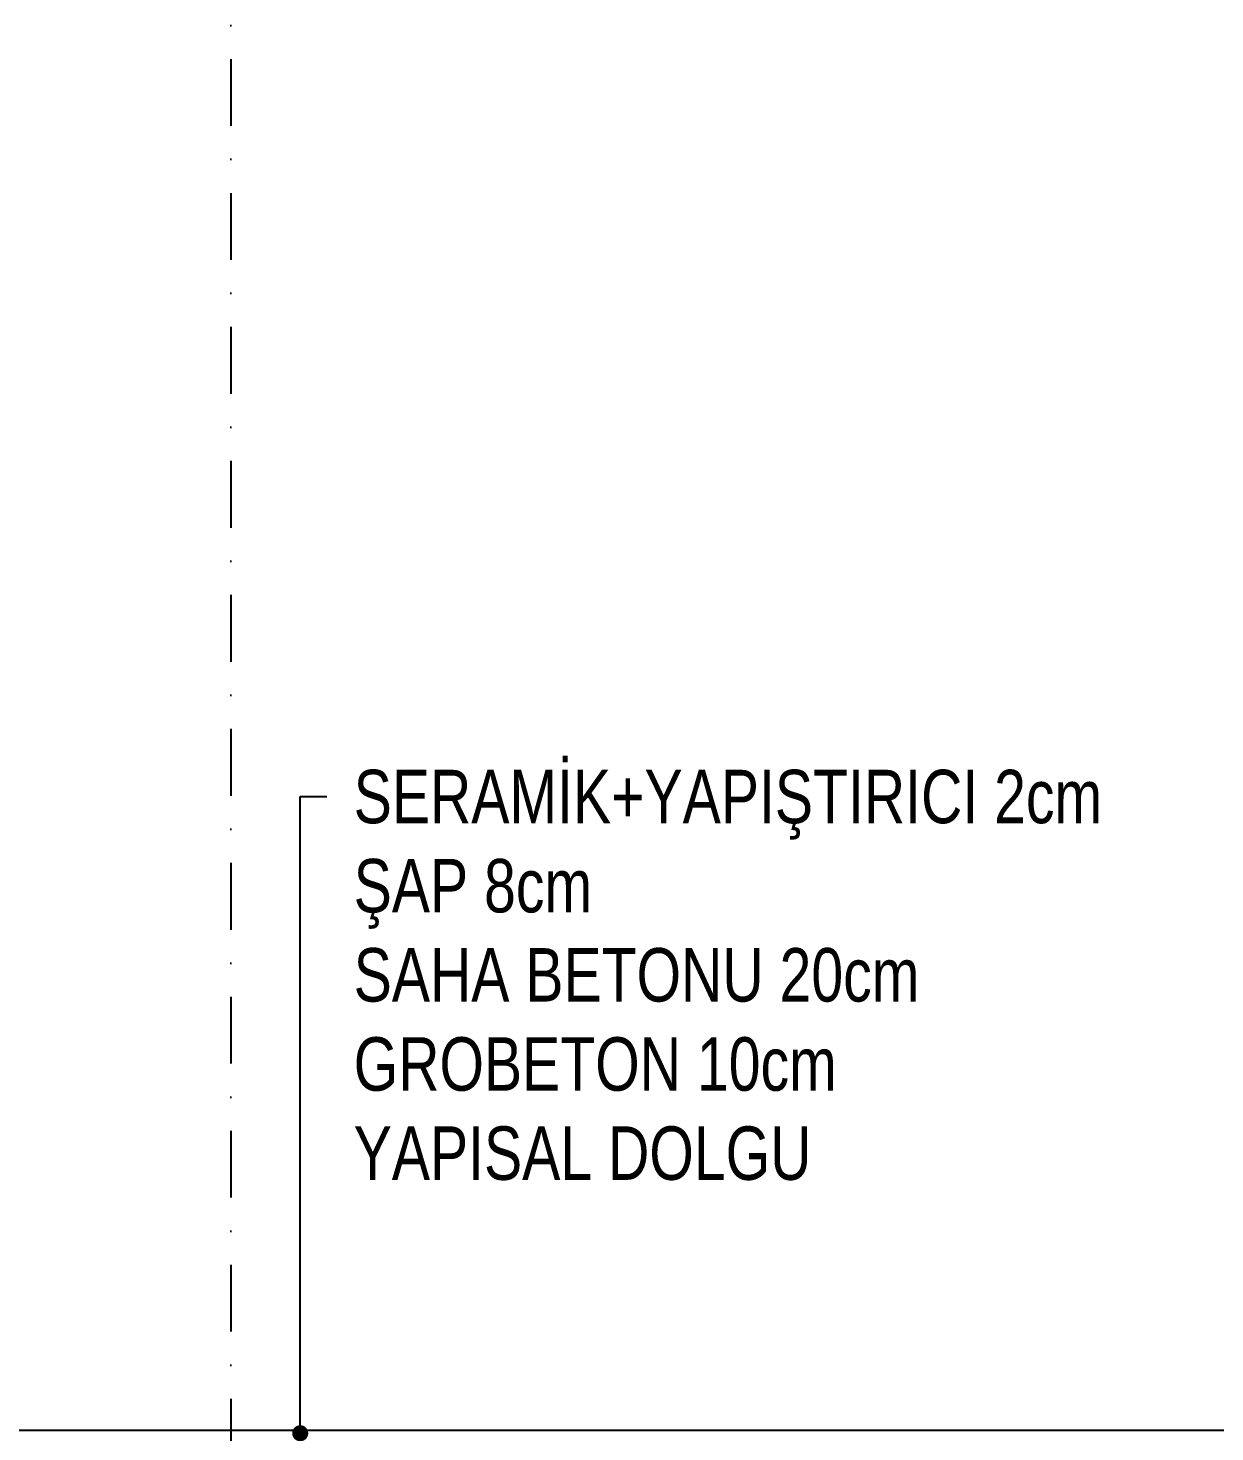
# Model space of a CAD drawing. Header units: centimetres. Extents: x 26569 to 160723, y -3143 to 14565.
# Drawn here: x 93001 to 93445, y -1607 to -1082 of the extents above; entities that cross this region are included whole.
import ezdxf
from ezdxf import colors
from ezdxf.entities.mleader import LeaderData, LeaderLine
from ezdxf.math import Vec2, Vec3

# ---------------------------------------------------------------- set-up
doc = ezdxf.new("R2010")
doc.units = ezdxf.units.CM
doc.header["$LTSCALE"] = 100
doc.linetypes.add('DASHDOT2', pattern=[0.5, 0.25, -0.125, 0, -0.125])
for name, color, linetype in [('A-ANNO-DIMS', 187, 'Continuous'), ('A-ANNO-GRID', 155, 'DASHDOT2'), ('A-FNSH-TILE', 63, 'Continuous')]:
    doc.layers.add(name, color=color, linetype=linetype)
doc.styles.add('Fields_100', font='act_simplex.shx', dxfattribs={"width": 0.8, "height": 20})

# ---------------------------------------------------------------- blocks, each defined once
blk = doc.blocks.new('_Dot')
at = {"color": 0, "linetype": 'ByBlock', "lineweight": -2}
blk.add_line((-0.5, 0), (-1, 0), dxfattribs=at)
at = {"color": 0, "linetype": 'ByBlock', "const_width": 0.5}
blk.add_lwpolyline([(-0.25, 0, 1), (0.25, 0, 1)], format="xyb", close=True, dxfattribs=at)

msp = doc.modelspace()

# ---------------------------------------------------------------- linework, layer by layer
at = {"layer": 'A-ANNO-GRID'}
msp.add_line((93077.1, -91.6), (93077.1, -1660.07), dxfattribs=at)
at = {"layer": 'A-FNSH-TILE', "elevation": 0}
msp.add_lwpolyline([(94457.08, -1606.52), (92557.08, -1606.52)], dxfattribs=at)

# ---------------------------------------------------------------- leaders
at = {"layer": 'A-ANNO-DIMS'}
ml = msp.add_multileader_mtext('Standard', dxfattribs=at)
ml.set_content('SERAMİK+YAPIŞTIRICI 2cm\\PŞAP 8cm\\PSAHA BETONU 20cm\\PGROBETON 10cm\\PYAPISAL DOLGU', color=50, style='Fields_100')
ml.set_leader_properties(color=256)
ml.set_arrow_properties(name='DOT')
ml.build(insert=Vec2(0, 0))
ml.multileader.update_dxf_attribs({"dogleg_length": 10, "arrow_head_size": 6})
ctx = ml.context
ctx.base_point, ctx.char_height, ctx.arrow_head_size, ctx.landing_gap_size, ctx.plane_origin = Vec3(93113.02, -1369.4), 20, 6, 10, Vec3(119557.66, -1632)
notes = []
notes.append((ctx, [(0, (1, 1, 0), (93103.02, -1369.4), (1, 0), 10, [(0, [(93103.02, -1607.52)], 0, [])])]))
ctx.mtext.insert, ctx.mtext.flow_direction = Vec3(93123.02, -1359.4), 5
for ctx, leaders in notes:
    for number, flags, end, landing, length, lines in leaders:
        leader = LeaderData()
        leader.index, (leader.has_last_leader_line, leader.has_dogleg_vector, leader.attachment_direction) = number, flags
        leader.last_leader_point, leader.dogleg_vector, leader.dogleg_length = Vec3(end), Vec3(landing), length
        for number, points, colour, breaks in lines:
            line = LeaderLine()
            line.index, line.vertices, line.color, line.breaks = number, Vec3.list(points), colors.encode_raw_color(colour), breaks
            leader.lines.append(line)
        ctx.leaders.append(leader)

doc.saveas('drawing.dxf')
